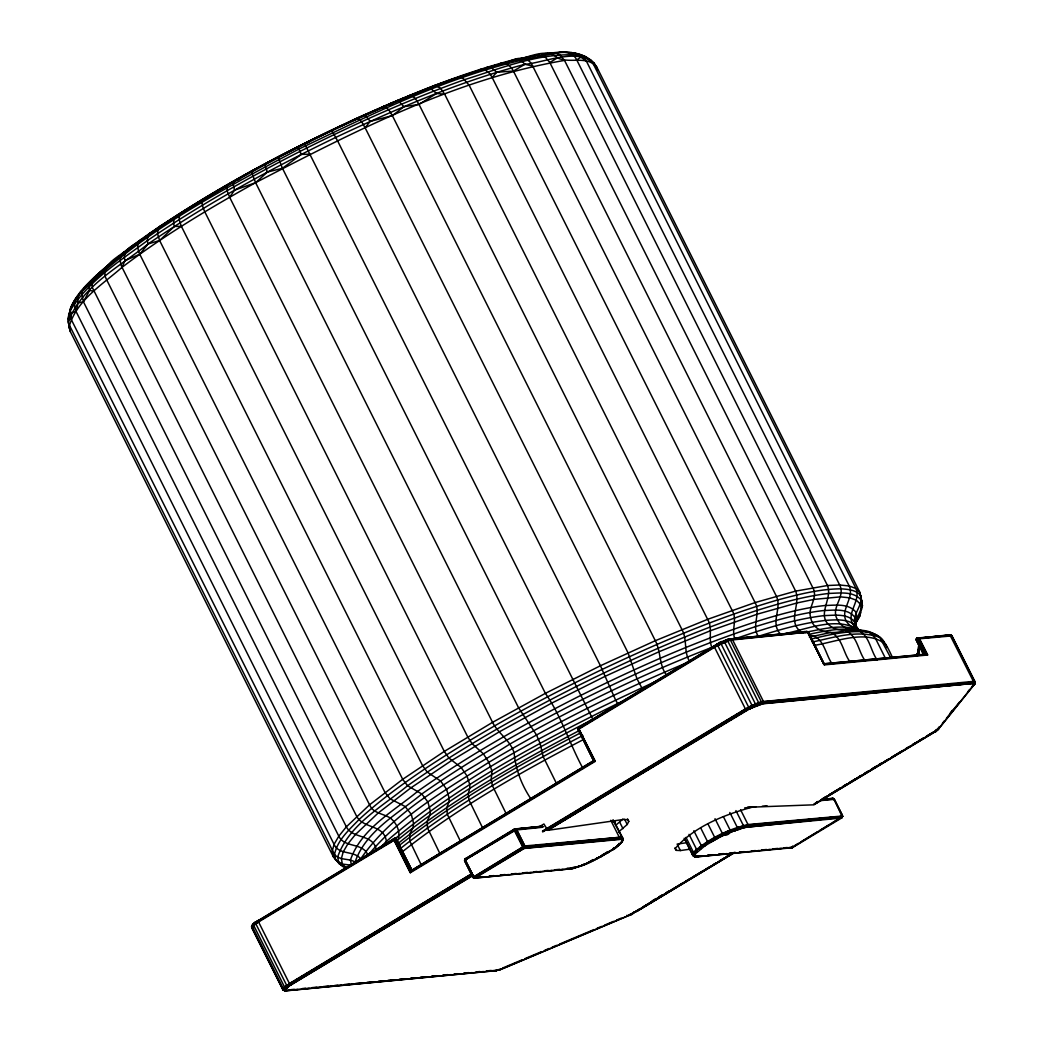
<?xml version="1.0" encoding="UTF-8"?>
<svg xmlns="http://www.w3.org/2000/svg" width="1043" height="1043" viewBox="0 0 1043 1043"><rect width="100%" height="100%" fill="white"/><g stroke="black" fill="none" stroke-linecap="round" stroke-linejoin="round"><path stroke-width="1.5" d="M689.045 834.361L696.489 849.224L696.476 851.649L693.412 852.248L692.291 854.452C693.908 858.285 698.106 855.964 692.291 854.452L684.169 838.233M924.554 654.326L917.292 639.19L924.789 654.209L924.163 654.574L917.058 639.307L924.789 654.209L927.618 655.004L824.413 664.886L807.986 632.071L730.348 639.685L715.576 646.152L578.696 728.627L578.8 727.31L590.534 721.443M579.048 728.601C579.947 726.228 577.17 727.923 578.982 728.927L595.227 761.364L410.342 872.717L394.111 840.293C392.403 838.598 396.197 837.425 395.936 839.419L411.32 870.488L410.342 872.717L393.967 839.863L258.377 921.517L252.132 926.223L251.793 927.644L282.64 989.259C286.004 991.997 288.077 991.593 282.64 989.259L289.419 983.549L471.827 873.669M539.779 826.447L543.924 823.97L547.771 830.332L746.997 710.439L745.38 708.901L714.533 647.286C713.256 644.626 717.48 644.639 714.533 647.286L578.213 729.513L593.676 760.543L595.227 761.364L578.656 729.148C579.804 725.811 577.783 729.761 578.33 728.575M917.11 638.081L916.98 639.385L917.24 638.042L950.004 635.109L973.341 681.209L973.054 683.413L762.733 703.816L749.5 708.849L717.74 645.461C715.954 643.01 723.646 639.867 724.585 642.188L755.784 704.69L755.888 705.785L746.762 710.4M919.848 655.108L918.335 651.549L919.431 644.9M613.258 820.176L614.783 822.093L613.349 822.275L614.523 821.701L613.649 820.672L622.906 838.311C624.718 842.353 606.674 855.495 614.053 847.594M297.842 989.338L284.908 990.576L283.044 989.807L251.793 927.644L252.289 926.666L258.56 921.934L394.111 840.293L394.189 838.559L395.949 838.885M923.72 655.082L916.341 639.985L919.496 638.785L951.881 635.891L975.153 682.135L974.11 684.86M715.381 645.174L726.736 639.776L727.949 640.402L808.09 632.097L824.413 664.886L808.39 632.54L807.882 633.036L807.256 631.576L731.521 638.824L720.361 642.436L752.42 706.202L752.785 707.18L749.5 708.849M253.462 928.27C248.377 927.044 255.874 921.53 258.221 920.773L393.772 839.12L395.323 839.68L411.098 870.801L593.793 760.764L578.213 729.513L594.067 760.908L410.851 871.27L394.906 839.863L393.811 839.472L258.26 921.112L252.132 926.223L283.135 988.282L285.104 989.351L289.745 985.7L473.183 875.22M833.566 799.655L833.122 798.416L821.936 799.499M612.893 820.059L622.006 837.086L621.602 839.289L524.264 848.428L522.647 846.89L514.525 830.671L515.151 828.833L516.78 829.733L524.903 845.938L524.616 848.155L475.204 877.984L472.974 877.489L524.642 845.99L622.006 837.086L622.997 839.693L621.68 842.249L611.85 850.228M916.289 639.137C917.462 640.937 916.888 636.921 918.505 639.098L925.884 654.13L823.396 663.883L926.419 654.274L918.505 639.098C914.828 640.532 917.553 637.038 919.496 638.785L927.618 655.004L919.066 638.433L916.249 639.62L917.24 638.042L916.497 638.994L917.631 639.359L925.063 654.144L918.075 639.294L916.94 638.916M918.361 652.018L918.831 643.779L918.518 652.462L917.305 655.2M752.785 707.18L763.085 703.53L973.054 683.413L974.566 683.843L974.084 684.547L974.605 681.275L951.764 635.565L948.348 635.057L949.599 634.913M918.518 652.462L918.831 643.779L918.335 651.549M715.016 818.716L722.46 833.579C723.49 837.633 732.251 833.618 730.139 830.124L723.373 816.617M411.959 870.162L396.562 839.393C391.334 841.127 397.37 837.307 394.098 838.598L255.809 922.064L255.796 923.72L286.642 985.322C288.937 988.868 291.336 983.262 286.642 985.322C280.554 989.781 284.635 992.102 288.285 986.665M251.598 926.732C250.02 927.618 259.89 917.553 253.358 924.059C250.75 926.158 252.471 927.644 252.98 924.267M685.968 837.386L693.412 852.248L696.033 851.518L696.489 849.224L699.41 848.676L701.3 845.599L704.194 845.325L707.532 841.597L709.827 841.336L714.755 837.49L717.141 838.637L705.172 845.638L695.355 853.826L693.973 853.852L693.412 852.248C708.745 838.689 728.131 829.276 748 824.557L842.588 815.991L834.022 798.951L821.089 800.15M919.066 638.433L950.342 635.422C956.64 637.651 944.032 632.566 952.272 636.426L951.777 637.403L951.764 635.565M950.264 635.526L948.752 634.887M951.633 635.813L950.838 634.991M464.539 860.162L515.79 830.032L542.334 827.282M684.912 839.015L693.191 855.677L697.48 856.811L791.715 847.79L842.627 816.408L748.157 825.965L743.594 826.838L742.629 827.986L730.595 832.105M842.535 816.382L841.61 818.012L747.375 827.047C734.246 829.081 722.278 835.965 710.635 842.079L707.532 841.597L700.766 828.077M626.804 915.337C627.938 916.523 634.483 914.15 633.622 912.077M254.505 923.003L253.658 925.324L284.504 986.939C286.121 989.937 291.14 985.648 286.642 985.322M464.891 859.249L514.199 829.498L515.79 830.032L523.912 846.251L523.703 847.816L474.396 877.554L472.792 877.215L464.63 860.931L465.478 860.227L464.878 859.028L465.465 858.519L465.478 860.227L473.587 876.433L475.204 877.984M541.343 826.382L514.525 828.976L514.238 829.85L514.525 830.671L516.52 829.341L543.677 826.734M578.735 728.575L578.8 727.31L586.27 723.738M568.513 868.324C582.19 867.945 597.913 859.093 607.847 851.583M619.32 844.569C622.215 842.861 624.666 837.529 619.112 838.741L524.877 847.776L522.647 846.89L619.346 837.829C622.202 835.612 624.079 842.014 622.006 837.086C619.933 842.561 625.8 837.855 619.294 837.36L522.647 846.89L524.616 848.155L618.851 839.12L621.602 839.289L622.032 840.345C620.077 846.642 624.757 834.674 622.436 841.101L618.434 845.469L622.228 841.505M734.063 852.444L629.398 915.232L639.711 909.001L633.883 912.768M792.836 847.307L792.719 846.29L792.145 847.737L792.836 847.307L697.05 856.733M935.91 729.996C933.759 733.229 936.953 732.121 938.231 728.236M833.97 799.486L832.692 798.338L823.11 799.264M579.191 728.105L579.061 727.349L578.383 729.344L594.067 760.908M622.906 838.311L622.436 841.101L619.685 844.361M253.775 924.659L255.796 923.72C256.278 920.474 253.28 923.277 253.658 925.324L251.754 926.81L251.806 925.897M255.665 922.155L258.56 920.239L258.56 921.934L289.654 983.966L471.931 873.851L284.504 986.939L283.161 989.012C284.204 993.562 285.456 986.469 290.515 984.905L472.727 874.908M396.783 842.209C401.79 834.178 397.344 823.566 390.434 818.142C383.55 813.475 373.198 813.657 369.561 804.805L106.621 279.707C99.528 266.917 115.382 258.586 123.595 252.289C140.283 239.499 157.662 227.622 175.328 216.227C233.619 179.057 294.869 146.711 357.658 117.872C408.217 95.109 459.754 73.831 513.508 59.79C527.393 59.047 545.463 46.766 557.484 57.86C569.726 64.066 587.352 54.849 596.987 67.417L859.927 592.515L862.418 605.761L855.886 621.38M792.511 846.342L792.289 847.19M252.093 925.767L253.918 923.394M621.967 841.414L621.524 842.079M542.425 831.154L745.38 708.901L761.312 701.717L974.605 681.275L974.697 683.7L938.465 728.901L939.248 726.606M974.423 684.547C975.309 680.297 975.44 682.735 972.702 683.7M472.792 877.215C473.978 875.246 472.818 878.754 474.813 878.154M919.026 645.708L916.419 640.493L916.523 638.668M688.237 662.201C619.464 690.649 552.777 724.142 488.88 762.303C446.182 789.59 400.577 815.678 368.01 855.351C362.951 841.988 344.607 848.402 338.806 836.186L75.852 311.088L74.34 303.865L75.044 300.293C85.669 285.026 98.759 271.832 113.883 260.776C94.053 277.686 60.546 301.205 70.324 331.544L333.278 856.642L339.483 863.943L346.263 868.024L342.391 864.073L335.559 859.94L334.516 854.504L68.056 322.522C81.119 286.33 119.45 266.865 148.054 243.971C207.531 203.294 270.958 168.692 335.807 137.389C396.94 108.563 459.428 81.576 524.929 64.301C545.059 62.854 586.414 43.467 597.509 70.155M71.289 306.433L67.808 318.754L68.33 321.466M802.901 632.71C803.658 629.724 808.912 633.349 805.848 631.993C804.244 633.362 807.686 629.972 807.517 632.723M694.873 856.707L692.291 854.452L694.442 853.956L693.412 852.248L696.92 851.675L696.489 849.224L700.583 848.859L701.3 845.599L693.856 830.736M592.946 859.575L588.03 862.639L602.02 856.12L612.098 850.11M807.817 632.932L808.169 632.201M916.458 638.733L918.205 642.618M918.427 651.093C920.278 637.195 917.671 646.973 919.287 648.942M393.967 839.863L393.811 839.472M855.742 622.293L854.752 617.13C847.529 608.043 834.244 610.285 824.022 610.494C800.62 613.141 777.909 619.672 755.497 626.634C696.072 646.073 638.785 671.509 582.854 699.305C527.276 727.44 472.766 758.039 421.815 793.984C397.826 813.853 365.689 831.062 355.089 862.053C348.688 858.037 339.757 860.749 334.516 854.504C337.358 840.071 349.183 829.837 358.883 819.694C379.209 800.828 401.764 784.597 424.657 769.056C481.253 731.456 541.056 698.927 602.202 669.41C659.124 642.488 717.245 617.56 777.791 599.934C798.456 594.419 819.472 588.995 840.997 588.813C848.181 589.36 856.681 589.816 861.205 596.322C862.313 607.248 850.358 615.839 855.951 627.286L855.742 622.293L856.942 617.443L855.938 612.215C848.637 603.037 835.182 605.292 824.844 605.514C801.18 608.186 778.195 614.783 755.523 621.837C695.407 641.497 637.456 667.233 580.873 695.355C524.629 723.816 469.48 754.767 417.943 791.142C393.68 811.245 361.165 828.65 350.435 860.006L351.439 865.234L342.391 864.073L341.361 858.715L343.173 851.975L347.827 843.956L355.246 834.726L378.087 813.084L410.681 788L451.606 760.556L499.075 731.964L551.03 703.464L605.175 676.294L659.163 651.666L710.622 630.65L757.309 614.158L797.178 602.906L814.009 599.399L840.502 596.87L849.889 597.848L856.564 600.325L860.423 604.275L861.453 609.634M860.579 612.554L859.641 616.374L855.768 623.049M917.188 638.446L949.182 634.835M755.888 705.785L761.221 703.895L761.312 701.717L730.452 640.115L717.74 645.461L716.75 645.017L717.258 644.013M122.657 253.84C205.315 190.686 299.211 143.582 394.215 101.992L357.658 117.872L308.897 141.313L252.223 170.752L252.158 173.725L255.6 182.655L518.554 707.741L536.519 734.937L540.065 743.32L543.103 756.501L556.91 784.336M70.989 309.028C72.371 301.948 77.039 296.016 82.319 291.323M892.56 657.664C888.18 648.472 883.604 637.104 873.134 633.427C860.488 626.387 845.234 634.014 832.575 627.586C814.179 616.622 833.253 599.608 827.477 585.514L564.524 60.416C454.592 79.255 353.707 131.822 255.6 182.655C209.474 208.209 164.077 235.418 122.031 267.334C102.631 284.426 76.934 299.954 69.281 326.094L70.324 331.544M81.628 290.919C75.604 296.108 79.424 304.712 75.852 311.088L70.807 313.774L71.133 319.249L334.073 844.348C339.014 855.508 353.786 850.097 360.722 858.845C396.822 806.526 457.395 777.609 509.688 744.167C575.997 706.45 644.809 672.918 716.137 645.773M974.801 683.947L975.192 682.748L973.549 682.135L763.58 702.252L758.9 703.477L745.901 709.696L542.66 831.962M578.083 728.731L578.291 727.949M252.002 927.266L253.358 924.059M754.897 706.372L755.432 703.803L763.528 701.77L975.153 682.135M515.359 828.755L514.525 830.671L515.79 828.833M917.24 639.737L918.492 637.899M807.751 632.801L807.582 631.771L731.925 639.02L724.116 641.458L714.233 646.464L578.383 728.483M695.342 856.668L695.355 853.826L693.412 852.248L697.337 851.583L696.489 849.224L700.218 848.911L701.3 845.599L705.172 845.638L707.532 841.597L710.844 842.131L707.532 841.597L704.194 845.325M740.556 809.694L748 824.557C739.5 831.48 726.124 831.245 716.867 838.324L714.755 837.49L707.988 823.983M934.476 732.108L938.218 729.096M758.756 704.664L758.6 702.565L727.753 640.963C724.116 639.268 731.495 637.716 732.525 639.711L763.372 701.326L762.733 703.816M727.949 640.402L714.533 647.286M842.627 816.408L743.542 825.9L734.78 830.593L730.335 830.567L729.526 832.718L716.671 838.037L714.755 837.49L709.827 841.336M465.478 860.227C463.196 858.676 466.404 859.953 464.513 860.566M792.55 847.568L842.118 817.673L842.288 816.591M283.266 990.068L289.928 984.344L472.231 874.347L289.654 983.966L291.036 985.087M285.104 990.185L286.343 988.138M613.819 848.95L618.916 844.4M631.432 914.372L500.744 969.455L496.364 970.472M252.732 926.901L251.963 926.093L253.136 925.754L252.276 925.741L252.732 924.893M805.561 632.749L805.965 632.032M421.176 864.725L409.782 841.023L409.808 834.009L412.976 827.712L413.589 823.514L411.294 814.322L405.023 806.422L389.991 798.755L384.971 792.419L122.031 267.334L124.925 260.646C120.988 246.787 140.166 243.619 146.959 235.77M735.928 810.594L743.359 825.456L742.629 827.986L737.57 828.259L734.78 830.593L730.582 831.427L729.526 832.718L723.164 834.296L722.46 833.579L716.45 837.659M916.21 656.151L918.648 650.676M916.549 656.112L919.691 648.694L916.432 655.499M252.263 926.849L252.589 925.988M935.675 731.352L938.048 728.392M748.626 707.61L542.973 831.31L752.016 705.342L763.372 701.326M705.172 845.638L701.3 845.599L699.41 848.676M393.967 839.432L394.111 840.293L395.727 838.572M473.757 878.076L569.439 868.949L474.382 878.193C472.844 874.66 472.635 880.227 476.742 877.619M227.205 184.794L227.074 190.765L229.629 197.231L492.57 722.33C498.189 733.737 510.535 740.308 514.134 753.046C515.685 769.486 521.422 784.662 530.926 798.925M394.202 838.52L393.772 839.12L395.701 839.524L411.32 870.488L593.78 760.53L578.526 729.696L594.08 760.464M68.564 315.064L70.272 311.688M618.499 832.027L627.221 824.478L628.786 821.428L627.482 818.833M819.746 800.685L834.283 799.329L842.444 815.6L841.949 816.095L834.022 798.951M464.878 859.028L514.525 828.976M101.119 272.093C95.474 276.747 86.986 281.558 89.607 290.423L83.401 301.714L78.029 303.005M951.516 637.012L951.998 636.126M855.912 622.723L859.641 616.374L862.418 605.761L861.375 600.338C853.8 590.82 839.876 593.167 829.159 593.402C804.635 596.166 780.829 603.01 757.335 610.311C695.042 630.676 635.004 657.338 576.375 686.477C518.123 715.967 460.98 748.04 407.578 785.718C382.442 806.552 348.753 824.583 337.632 857.072L338.675 862.483L342.586 866.472L345.272 867.463M514.525 830.671L516.181 829.029L541.734 826.577M76.204 299.237L78.408 295.625M690.01 849.185L680.375 850.566L676.333 850.358L675.043 848.676C694.156 826.525 724.52 814.609 752.42 807.126L813.879 804.818L933.159 732.968L933.159 731.769M714.233 645.839L578.304 727.858M578.135 728.131L714.194 646.112L726.932 640.024L729.67 639.176L730.452 640.115L728.588 639.281L729.292 639.085M578.213 728.288L578.565 727.597M757.348 705.355L757.401 703.517M229.629 197.231L234.506 190.23L255.6 182.655L267.36 172.108L282.431 168.262L301.323 154.39L309.836 154.208L592.88 719.344C525.007 754.128 457.603 791.337 398.204 839.563M464.696 859.51L465.126 858.806M180.739 212.772L179.552 214.402L138.98 241.598L106.673 266.473L94.066 277.686L92.058 284.113L92.423 287.699L356.641 816.304C363.264 828.885 384.346 824.452 386.379 841.375L379.939 847.959M79.138 294.426L81.615 291.153M805.587 632.332L806.787 631.745L807.386 632.736M916.836 638.303L916.497 638.994M858.493 630.102C840.397 616.648 861.883 603.31 855.99 588.513L593.05 63.414L593.689 62.58C581.668 50.612 562.62 50.977 547.053 53.675M935.871 731.117L933.159 732.968M950.329 712.838L952.35 710.335M942.429 723.294L944.436 720.791M946.457 718.288L959.547 702.017M967.617 692.004L969.625 689.501M971.646 686.998L974.67 683.243M938.856 728.666L974.618 684.143M642.996 690.127L637.025 678.85L628.042 652.827L365.102 127.741L370.213 121.392L392.364 115.617L403.98 106.686L418.999 104.404L436.509 93.492L444.683 94.235L707.636 619.333C713.021 628.016 708.093 638.277 711.821 647.364M394.254 102.005L330.8 130.623L278.064 156.893L244.675 175.133L204.741 198.248L159.775 226.435L158.327 228.221L157.519 233.723L159.605 240.477L422.545 765.575L427.278 772.107L440.602 780.998L446.521 789.16L449.168 798.091L448.959 801.989L446.769 807.595L447.278 814.231L460.185 840.736M288.494 984.67L289.419 983.549M482.661 827.986L469.011 800.072L468.177 793.645L469.819 788.404L469.767 784.662L466.925 775.862L461.215 767.57L448.881 758.026L444.305 751.403L181.365 226.305L174.337 226.474L159.605 240.477L148.054 243.971L139.749 254.205L124.925 260.646M330.8 130.623L332.834 132.344L337.489 140.649L600.429 665.747L615.526 699.866L617.599 703.556L627.769 698.797M140.662 239.642C136.516 243.358 137.559 249.72 139.749 254.205L402.702 779.304L407.578 785.718L421.815 793.984L427.904 802.015L430.368 811.076L429.951 815.131L427.252 821.089L427.474 827.92L439.624 853.031M918.023 642.684L916.549 639.92L923.876 654.808M858.702 630.011C852.653 618.134 837.333 619.685 826.134 620.35C802.967 622.958 780.477 629.424 758.287 636.334C751.156 625.604 761.207 613.362 755.093 602.567L492.153 77.469L496.729 72.254L513.404 71.041L524.929 64.301L532.686 66.035L795.64 591.12C801.18 604.784 785.992 622.462 802.432 632.905M90.428 282.653L111.471 262.732L130.127 247.908M617.169 845.873L620.142 843.683L618.708 843.526M710.635 842.079L714.755 837.49L717.036 838.533M123.595 252.289C119.202 255.991 119.658 262.601 122.031 267.334M759.539 704.573L759.891 702.63M72.071 305.025L74.588 302.287M75.461 300.436C70.455 305.077 67.912 312.887 71.133 319.249M84.04 287.92L96.517 276.252L96.321 275.287M252.68 924.606L252.458 925.858M284.648 990.237L285.104 989.351M714.755 837.49L710.374 841.923L707.532 841.597L704.872 845.638L701.3 845.599M939.443 727.506L934.945 731.117M939.352 727.949L937.435 729.931L938.048 729.461M937.774 729.748L939.156 728.353M616.361 824.713L622.906 819.042M103.426 270.007L111.471 262.732L111.797 263.384M386.379 841.375C467.447 771.442 564.68 723.203 661.405 678.863M394.541 839.198C461.619 783.202 539.622 742.108 617.599 703.556M762.107 703.908L762.811 701.874M389.274 842.627L394.098 838.598L395.871 838.676M949.521 634.874L951.881 635.891L950.004 635.109L918.896 638.094L917.292 639.19M389.534 842.601L395.336 838.52M116.294 258.833L119.906 255.9M618.499 839.393L619.138 836.903L610.755 820.306M747.375 827.047L748 824.557M398.439 843.135C453.888 798.69 516.116 763.541 578.943 730.739M398.739 845.873C454.461 801.363 516.911 766.097 579.973 733.164M400.316 848.624C456.508 804.01 519.349 768.561 582.841 735.498M401.672 852.327C457.538 807.947 520.001 772.654 583.102 739.722M389.808 842.64L393.589 839.628M116.451 258.781L118.928 256.8M805.757 631.98L806.787 631.745M806.76 632.501L808.156 632.827L823.918 663.909L808.169 632.306L806.76 631.497L730.269 638.968M916.68 638.746L917.657 638.107M387.696 843.631L393.915 838.82M616.309 846.825L618.864 844.817M618.695 845.182L615.657 847.581M716.671 838.037L722.46 833.579L723.334 834.7M936.106 731.052L937.879 729.605M123.517 252.98L128.458 249.251M130.923 247.387L159.775 226.435M721.691 641.836L722.512 642.592M606.752 852.679L601.928 855.429L604.223 853.722M363.551 115.395L365.376 115.265L370.213 121.392M149.553 233.906L186.084 209.721L252.223 170.752M614.014 848.715L616.178 847.164M255.626 923.29L258.56 921.934M251.689 927.462L252.21 927.801M614.118 848.389L607.847 852.783M935.975 730.804L820.932 800.072L888.884 758.991L884.712 761.403M597.378 857.841L595.201 859.289L599.477 857.098M974.201 683.478L975.088 683.061L763.515 702.721L758.926 703.921L746.188 710.022L547.014 829.889L745.901 709.696M877.319 660.154C870.266 650.767 869.575 634.353 857.085 629.959C849.328 630.168 841.114 627.234 837.581 619.855C829.902 607.808 845.99 596.948 839.68 584.993L576.727 59.894L580.847 57.209L586.27 60.898L849.224 585.983C855.286 599.151 836.251 612.697 849.354 624.9C859.315 633.596 875.664 629.294 883.825 641.497L884.347 644.222M601.928 855.429L606.661 852.353M934.867 731.782L814.009 804.466M180.243 214.323L184.376 211.755M289.928 984.344L472.453 874.621L290.228 984.67C288.429 985.622 280.072 990.876 286.173 990.798M843.057 786.357L847.216 783.841L843.083 786.461M849.993 782.159L855.534 778.795M858.311 777.126L861.075 775.444M865.234 772.928L868.011 771.246M872.17 768.717L876.329 766.201M879.093 764.519L881.87 762.837M546.741 829.602L745.615 709.318M746.188 710.022L547.301 830.124L746.488 710.257L758.887 704.325L763.346 703.165L973.315 683.048L974.892 683.621M547.575 830.28L746.488 710.257M891.661 757.309L902.756 750.608M905.533 748.926L909.692 746.41L905.52 748.874M394.489 840.071L410.59 871.909L594.536 761.116L578.656 729.148M290.228 984.67L472.701 874.881M290.515 984.905L473.366 875.26M842.222 817.36L747.987 826.395L742.629 827.986L743.607 826.369L748.17 825.013L842.601 816.434M659.007 896.889L661.784 895.22M642.475 907.319L661.901 895.611M664.678 893.942L668.837 891.426M671.601 889.757L682.709 883.069M685.473 881.4L689.645 878.884M692.409 877.215L703.504 870.527M706.28 868.845L709.057 867.176M713.216 864.673L715.993 862.991M720.152 860.488L724.311 857.985M727.088 856.303L729.865 854.634M850.019 782.276L861.127 775.601M863.904 773.932L868.063 771.429M870.84 769.747L881.935 763.072M891.648 757.218L902.743 750.543M915.232 743.02L912.456 744.689L923.563 738.027L919.391 740.517M636.973 911.008L734.05 852.666L636.934 911.282L629.02 914.815M735.067 852.248L636.634 911.543M794.205 845.873L798.286 843.409M801.011 841.766L817.373 831.91M820.098 830.267L829.628 824.531M832.353 822.888L841.897 817.138L743.268 827.62L743.542 825.9M865.116 660.675C858.076 651.314 857.372 635.083 845.078 630.48C832.497 634.652 813.579 633.362 810.62 617.508C807.465 607.091 818.677 597.717 812.732 587.574L549.791 62.476L557.484 57.86M659.033 896.954L661.81 895.298M665.969 892.795L668.746 891.139M727.062 856.212L729.839 854.543M642.475 907.332L716.019 863.2M718.796 861.544L729.891 854.882M232.041 183.125L234.74 181.547M724.194 640.767L727.036 639.763M596.596 858.48L599.399 856.864M607.965 852.6L595.384 859.562M237.582 179.983L240.425 178.418M572.92 867.385L579.048 866.459L588.487 862.757M607.952 851.988L612.358 849.589M716.632 644.47L721.912 641.823M602.02 856.12L600.924 856.72L602.02 855.755M716.763 644.3L719.162 643.049L719.618 643.974M729.826 812.484L737.271 827.347L734.78 830.593L730.491 831.01L729.526 832.718L722.982 833.865L730.139 830.124L734.78 830.593L737.453 827.79L739.591 828.025L743.359 825.456L746.058 826.278M726.476 639.92L729.539 639.203M306.316 143.439L309.223 141.965L308.897 141.313M152.148 232.041C147.167 233.541 146.711 239.747 148.054 243.971M567.183 868.193C571.238 871.101 577.574 865.859 581.864 865.468M592.88 719.344L598.46 716.606M749.669 708.758L748.587 707.076L754.597 704.677M568.187 869.093L572.385 868.011M582.594 864.764L588.382 862.835M498.45 970.199L496.911 970.068L503.482 968.347L627.508 916.067M177.154 215.393L174.077 217.883L173.568 223.189L174.337 226.474M571.942 868.636L576.101 867.463M722.982 833.865L730.335 830.567M486.807 971.229L498.763 970.042M498.098 970.238L500.992 969.325M456.221 78.616L455.895 77.977L426.639 88.851L395.675 101.393L398.348 100.897L403.98 106.686M381.79 108.172L386.053 106.334M388.896 105.108L393.159 103.27M585.97 863.76L593.441 860.397M541.76 54.94C558.161 51.994 581.173 48.643 593.05 63.414M434.292 85.617L395.675 101.393L455.895 77.977L434.292 85.617L436.287 85.643L482.557 69.281L516.481 59.503L538.762 54.666L545.098 56.909L549.791 62.476M916.94 638.29L917.644 637.873M514.225 829.224L542.503 826.16M474.122 877.685L524.055 848.011L524.303 846.095L516.181 829.876L514.577 829.081M832.262 798.39L833.8 799.329M832.105 798.599L832.901 798.39M832.379 798.742L833.461 798.625M832.666 798.977L833.839 799.029M697.91 856.772L693.191 855.677L697.48 856.811M495.699 970.733L496.533 970.511L285.313 990.772M502.687 968.021L522.165 959.821M525.164 958.556L541.643 951.62M544.642 950.369L549.126 948.465M552.125 947.213L556.623 945.323M559.622 944.058L594.08 929.548M597.078 928.283L601.576 926.393M604.575 925.141L613.558 921.347M616.556 920.095L621.054 918.205M406.405 97.768L410.864 95.943M725.354 641.38L723.646 641.067M585.749 863.617L581.655 865.586M581.407 865.586L586.166 863.787M421.111 91.823L416.809 93.505L416.483 92.853M432.61 87.351L436.926 85.669M435.739 86.23L440.12 84.6M949.586 635.187L950.851 635.096M497.263 970.264L500.744 969.455M803.006 632.749L805.926 631.719M695.785 856.499L694.69 856.642L692.291 854.452L693.973 853.852M457.395 77.443L483.952 68.642L457.369 77.482M234.414 180.908L232.837 182.499L234.506 190.23M283.357 990.211L284.309 989.885L282.914 989.768M694.768 855.599L693.36 855.69L693.999 856.433L701.105 855.781M394.058 838.768L394.111 840.293M578.735 866.342L575.123 867.541L575.801 867.607M975.075 682.617L975.166 682.278M485.451 68.147L509.31 61.381M715.576 646.152L717.74 645.461M784.505 848.128L791.129 847.438M285.326 989.533L283.161 989.012M572.75 868.206L579.048 866.459M485.438 68.212L497.368 64.849M500.34 64.014L504.812 62.749M693.999 856.433L696.059 855.847M809.381 637.13L830.58 632.501C842.17 637.09 843.044 652.279 849.667 661.301M811.011 639.111C830.254 634.522 850.214 629.633 870.084 632.475L875.403 638.277L885.429 658.289M812.249 642.032C834.087 637.482 858.05 629.294 879.901 637.495L890.774 657.95M814.4 645.343C836.017 642.045 867.346 628.473 886.107 644.796L886.641 647.534M538.762 54.666L510.783 61.055C515.451 57.886 521.696 60.116 524.929 64.301M567.783 868.897L573.494 868.258M286.108 988.621L284.048 987.982M697.337 851.583L696.033 851.518M803.905 632.593C821.975 629.359 841.766 623.232 859.588 630.415C836.212 615.214 805.678 630.155 780.868 634.444C769.434 623.14 782.433 608.551 776.357 596.14L513.404 71.041C511.044 66.348 506.064 61.993 500.471 63.271M809.342 634.248C825.156 630.911 841.492 627.456 857.698 629.946M695.16 856.603L692.291 854.452L695.355 853.826M513.873 60.442L510.783 61.055C518.188 56.557 528.984 57.209 532.686 66.035M692.291 854.452L694.912 853.956L693.412 852.248M807.856 632.892L822.953 662.448M495.282 970.655L497.641 970.355M917.631 639.359L925.884 654.13M287.386 987.538L285.508 986.743M686.672 842.718L677.129 844.087L680.375 850.566M544.915 53.584L548.279 53.206M806.408 631.55L807.152 631.706M806.917 631.889L807.908 632.175L811.623 639.894M917.371 638.016L918.075 637.821M514.734 828.885L516.52 829.772L524.642 845.99L524.368 848.128L474.343 877.945M792.497 847.464L791.285 847.711L792.341 847.659M570.638 53.506L574.328 53.128L578.291 54.601M917.566 638.264L919.235 638.837L927.018 654.548L824.335 664.391L808.169 632.306M820.737 799.851L833.813 798.795L833.122 798.416M747.609 807.191L752.407 806.734M744.676 807.882L755.862 806.813M762.25 806.2L767.035 805.744M479.597 877.007L482.792 876.694M489.18 876.094L493.978 875.625M500.366 875.012L505.151 874.555M511.539 873.943L516.337 873.486M522.726 872.874L527.523 872.417M533.912 871.805L537.106 871.492M545.085 870.736L548.279 870.423M554.667 869.81L559.465 869.354M707.493 855.169L712.291 854.712M718.679 854.1L723.464 853.63M729.852 853.018L733.046 852.718M739.435 852.105L744.233 851.649M752.225 850.879L755.419 850.58M761.807 849.967L766.592 849.497M772.98 848.885L777.778 848.428M784.167 847.816L787.361 847.516M479.936 877.306L486.325 876.694M489.519 876.394L497.511 875.625M500.705 875.325L508.697 874.555M511.891 874.243L519.87 873.486M523.064 873.174L531.056 872.417M534.251 872.104L540.639 871.492M545.424 871.035L551.812 870.423M555.006 870.11L562.998 869.354M696.659 856.538L704.638 855.781M707.832 855.469L715.824 854.699M719.018 854.4L726.997 853.63M730.191 853.33L736.593 852.718M739.787 852.405L747.766 851.649M750.96 851.336L758.952 850.566M762.146 850.267L770.125 849.497M773.319 849.198L781.311 848.428M291.036 989.651L294.269 989.338M302.34 988.568L305.573 988.256M312.026 987.643L316.876 987.173M323.343 986.561L328.18 986.091M334.647 985.479L337.867 985.166M344.333 984.54L349.183 984.084M355.637 983.458L360.487 983.001M366.94 982.376L371.79 981.906M378.257 981.294L381.477 980.981M387.944 980.368L392.781 979.899M399.247 979.286L404.097 978.816M410.551 978.204L413.784 977.891M420.238 977.265L425.088 976.809M431.554 976.183L436.391 975.726M442.858 975.101L447.695 974.631M454.161 974.019L457.395 973.706M463.848 973.093L468.698 972.624M476.768 971.854L480.002 971.541M486.468 970.929L491.305 970.459M302.679 988.868L309.145 988.256M312.365 987.943L331.752 986.091M334.986 985.778L341.439 985.153M344.672 984.853L352.743 984.07M355.976 983.771L364.059 982.988M367.279 982.675L373.746 982.063M378.596 981.593L385.05 980.981M388.283 980.668L396.353 979.899M399.586 979.586L407.657 978.816M410.89 978.503L417.356 977.878M420.59 977.578L428.66 976.796M431.893 976.496L439.963 975.713M443.197 975.401L451.267 974.631M454.5 974.318L460.967 973.706M464.187 973.393L472.27 972.624M475.504 972.311L483.574 971.541M285.743 990.85L496.129 970.681M696.489 849.224L700.583 848.859M486.312 67.469L491.683 68.056L496.729 72.254M480.002 69.464C485.451 68.382 489.871 73.049 492.153 77.469M549.7 53.05L552.634 52.919M558.513 52.671C565.41 51.25 573.507 52.88 576.727 59.894M457.864 76.934L462.584 77.73L469.154 85.226L732.108 610.324C737.675 619.307 731.195 629.516 734.833 638.89C764.037 628.903 793.671 619.19 824.465 615.579C834.596 615.357 847.803 613.141 854.973 622.149L856.564 626.908M535.502 55.018L538.631 54.979M567.444 868.584L571.16 868.597M807.178 631.576L807.895 632.058M730.348 639.685L732.525 639.711M547.771 830.332L623.558 819.472L627.534 819.72L628.786 821.428M611.015 820.698L613.884 820.867M409.56 95.395C414.345 95.63 416.835 100.78 418.999 104.404L681.939 629.503C687.598 639.489 683.413 651.732 689.697 661.588M870.149 633.075L873.134 633.427M809.316 635.317C823.683 635.813 825.313 654.235 831.845 663.426M571.095 52.58L574.328 53.128M580.938 55.579L584.654 56.231L586.466 57.743M917.775 637.977L919.496 638.785M807.66 632.384L805.926 632.423M791.924 847.698L790.894 847.516M89.607 290.423L93.701 291.219M383.915 106.19L388.726 109.684L392.364 115.617L655.317 640.702C661.014 651.497 658.954 664.717 666.321 674.912M622.032 840.345L621.602 839.289M522.647 846.89L525.046 847.346L619.281 838.311L622.958 839.302M619.138 836.903L621.876 837.907M973.341 681.209L974.67 681.705M342.195 864.947L339.483 863.943L333.278 856.642L332.235 851.192L334.073 844.348L338.806 836.186L346.354 826.812L369.561 804.805L402.702 779.304L444.305 751.403L492.57 722.33L545.385 693.347L600.429 665.747L655.317 640.702L707.636 619.333L755.093 602.567L795.64 591.12L827.477 585.514L839.68 584.993L849.224 585.983L855.99 588.513L859.927 592.515L860.71 596.609M357.658 117.872L361.647 121.731L365.102 127.741M395.31 838.65L396.405 839.641L395.545 838.559M587.378 58.499L590.807 60.116L591.968 61.824L589.673 60.729M574.719 53.193L580.847 57.209M916.223 639.568L918.179 642.736M917.905 638.329L927.018 654.548M473.261 877.75L473.952 878.115M761.312 701.717L762.003 702.526L761.221 703.895M592.932 62.645L594.849 64.288M918.375 638.342L926.419 654.274M436.509 93.492L430.12 88.016L428.217 87.964L426.639 88.851L426.965 89.502M613.649 820.672L614.783 822.093M842.392 815.535L834.113 799.316M593.689 62.58L596.987 67.417M586.27 60.898L581.329 55.331C541.291 51.642 502.557 67.821 465.009 79.503C408.4 99.672 353.538 124.456 299.902 151.47C247.439 178.236 196.019 207.27 147.415 240.594C119.776 261.024 89.177 280.411 70.546 310.058L70.807 313.774M564.524 60.416L559.726 54.875L556.558 53.284C465.387 67.678 381.256 109.606 298.806 149.123C222.772 189.526 144.429 230.19 82.475 291.049L81.836 294.543L83.401 301.714L346.354 826.812C352.756 839.38 373.72 833.696 376.301 850.071M411.516 870.292L395.962 839.172L411.868 870.423M444.683 94.235L440.694 88.459L436.287 85.643C346.941 120.388 260.854 163.608 179.552 214.402L179.135 219.63L181.365 226.305M578.8 728.509L578.552 727.858L578.982 728.927M578.383 729.344L594.536 761.116M396.04 839.406L411.659 870.188M593.793 760.764L578.109 728.588M675.043 847.763L676.333 850.358M309.836 154.208L304.439 143.36M298.311 147.441L297.816 146.698L301.323 154.39M624.627 819.29L627.221 824.478M619.711 822.184L622.958 828.663M583.024 768.522C569.465 743.802 561.655 716.619 545.385 693.347L282.431 168.262L278.064 156.893M265.991 164.299L265.052 163.79L264.922 164.794L267.36 172.108M205.054 198.9L203.294 198.848C200.556 202.811 203.176 207.922 204.793 211.833L467.733 736.932L472.127 743.672L483.391 753.867L488.88 762.303L491.944 770.96L491.214 779.421L492.387 785.64L506.09 813.527M464.683 860.814L472.948 877.228M925.428 654.104L918.049 639.007M395.701 839.524L411.098 870.801M395.323 839.68L410.851 871.27M397.096 841.049L410.929 869.223M394.906 839.863L410.59 871.909M751.703 706.02L752.342 707.545M600.638 855.677L600.898 856.368M860.983 597.978L862.248 601.772M473.809 877.711L473.587 876.433M68.851 324.177L69.099 327.971M737.597 828.703C742.264 831.819 736.945 823.722 737.597 828.703M464.787 859.953L473.9 877.319L523.169 847.685L523.56 846.668L514.434 829.772L464.787 859.953M465.087 860.084L473.731 876.902L523.091 846.773L514.564 830.189L465.087 860.084M818.103 801.48L815.339 803.162L818.116 801.493M826.421 796.435L822.262 798.964L826.434 796.487M840.28 788.039L829.198 794.753L840.306 788.13M818.155 801.728L813.996 804.244L818.155 801.741M931.881 733.007L926.34 736.358L931.881 733.007M656.23 898.558L652.071 901.074L656.256 898.623"/></g></svg>
